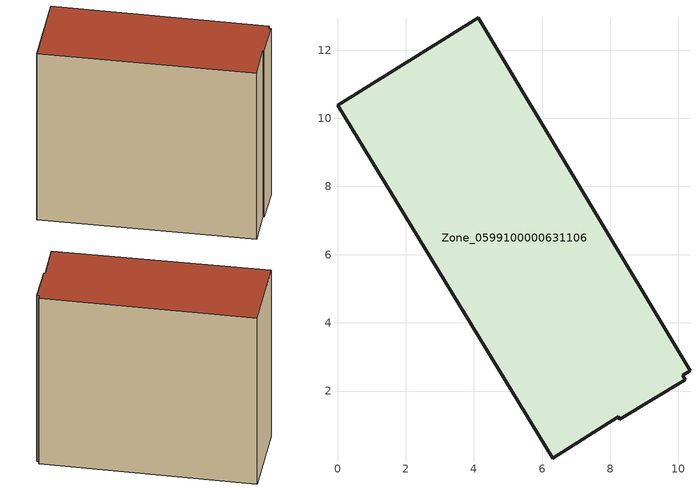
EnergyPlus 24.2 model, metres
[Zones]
Zone_0599100000631106
 floor ground (C_G): 0,10.38 4.13,12.95 10.34,2.6 10.13,2.46 10.2,2.34 8.28,1.18 8.23,1.25 6.32,0.03 z0
 wall outside (C_F): 4.13,12.95 0,10.38 6.32,0.03 8.23,1.25 8.28,1.18 10.2,2.34 10.13,2.46 10.34,2.6 4.13,12.95 z0:10.74
 roof outside (C_R): 10.2,2.34 10.13,2.46 10.34,2.6 4.13,12.95 0,10.38 6.32,0.03 8.23,1.25 8.28,1.18 z10.74
[BUILDING]
Pand.0599100000631106: North Axis=0; Terrain=City; Loads Convergence Tolerance Value=0.04; Temperature Convergence Tolerance Value=0.4; Solar Distribution=FullExterior; Maximum Number of Warmup Days=25; Minimum Number of Warmup Days=1
[Site:Location]
Rotterdam.The.Hague.AP_ZH_NLD Design_Conditions: Latitude=51.96; Longitude=4.45; Time Zone=1; Elevation=-4.5
[SITE:GROUNDTEMPERATURE:BUILDINGSURFACE]
18, 18, 18, 18, 18, 18, 18, 18, 18, 18, 18, 18
[MATERIAL] Thermal Absorptance=0.9; Solar Absorptance=0.7; Visible Absorptance=0.7
Name | Roughness | Thickness | Conductivity | Density | Specific Heat
G.TI.1946 | MediumSmooth | 0.15 | 1 | 540 | 1210
F.TI.1946 | Rough | 0.3 | 0.857143 | 1920 | 840
R.TI.1946 | MediumRough | 0.2 | 0.1 | 1500 | 1000
[CONSTRUCTION]
C_G: G.TI.1946
C_F: F.TI.1946
C_R: R.TI.1946
[ZONE]
Zone_0599100000631106: Type=1; Multiplier=1; Ceiling Height=Autocalculate; Volume=Autocalculate; Floor Area=autocalculate; Part of Total Floor Area=Yes
[ZONEINFILTRATION:DESIGNFLOWRATE]
Infil_Zone_0599100000631106: Zone or ZoneList or Space or SpaceList=Zone_0599100000631106; Schedule=AlwaysOn; Design Flow Rate Calculation Method=Flow/Area; Flow Rate per Floor Area=0.003; Constant Term Coefficient=1; Temperature Term Coefficient=0; Velocity Term Coefficient=0; Velocity Squared Term Coefficient=0
[HVACTEMPLATE:ZONE:IDEALLOADSAIRSYSTEM]
Zone_0599100000631106: Maximum Heating Supply Air Temperature=50; Minimum Cooling Supply Air Temperature=13; Maximum Heating Supply Air Humidity Ratio=0.0156; Minimum Cooling Supply Air Humidity Ratio=0.0077; Heating Limit=NoLimit; Cooling Limit=NoLimit; Dehumidification Control Type=ConstantSensibleHeatRatio; Cooling Sensible Heat Ratio=0.7; Dehumidification Setpoint=60; Humidification Control Type=None; Humidification Setpoint=30; Outdoor Air Method=None; Outdoor Air Flow Rate per Person=0.00944; Outdoor Air Flow Rate per Zone Floor Area=0; Outdoor Air Flow Rate per Zone=0; Demand Controlled Ventilation Type=None; Outdoor Air Economizer Type=NoEconomizer; Heat Recovery Type=None; Sensible Heat Recovery Effectiveness=0.7; Latent Heat Recovery Effectiveness=0.65
[ZONECONTROL:THERMOSTAT]
ThermostatControl_Zone_0599100000631106: Zone or ZoneList=Zone_0599100000631106; Control Type Schedule=DualSetpointControlType; Control 1=Thermostat_Zone_0599100000631106; Temperature Difference Between Cutout And Setpoint=0
[THERMOSTATSETPOINT:DUALSETPOINT]
Thermostat_Zone_0599100000631106: Heating Setpoint Temperature Schedule=HeatingSetpoint_Zone_0599100000631106; Cooling Setpoint Temperature Schedule=CoolingSetpoint_Zone_0599100000631106
[SCHEDULE:COMPACT]
HeatingSetpoint_Zone_0599100000631106: Through: 12/31, For: AllDays, Until: 24:00, 21
CoolingSetpoint_Zone_0599100000631106: Through: 12/31, For: AllDays, Until: 24:00, 24
DualSetpointControlType: Through: 12/31, For: AllDays, Until: 24:00, 4
AlwaysOn: Through: 12/31, For: AllDays, Until: 24:00, 1
